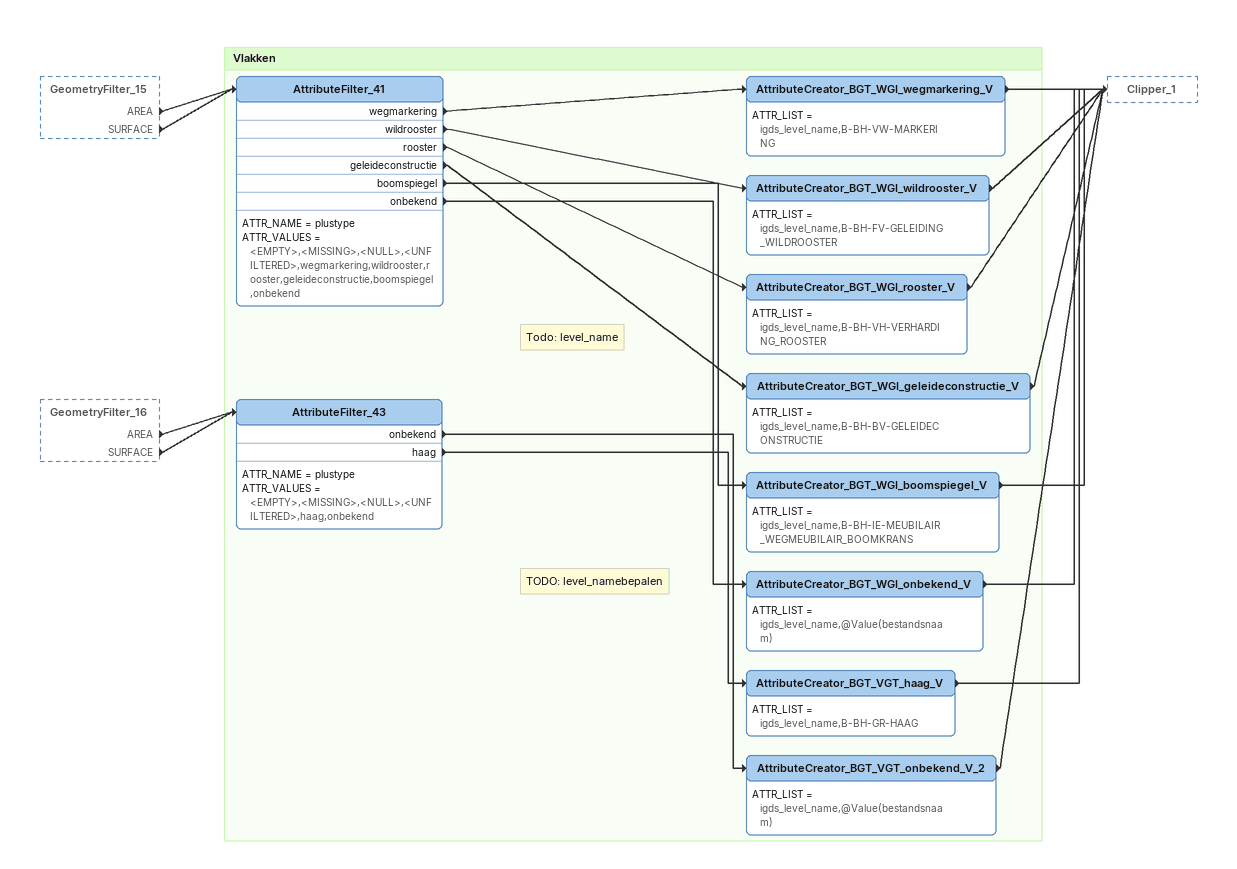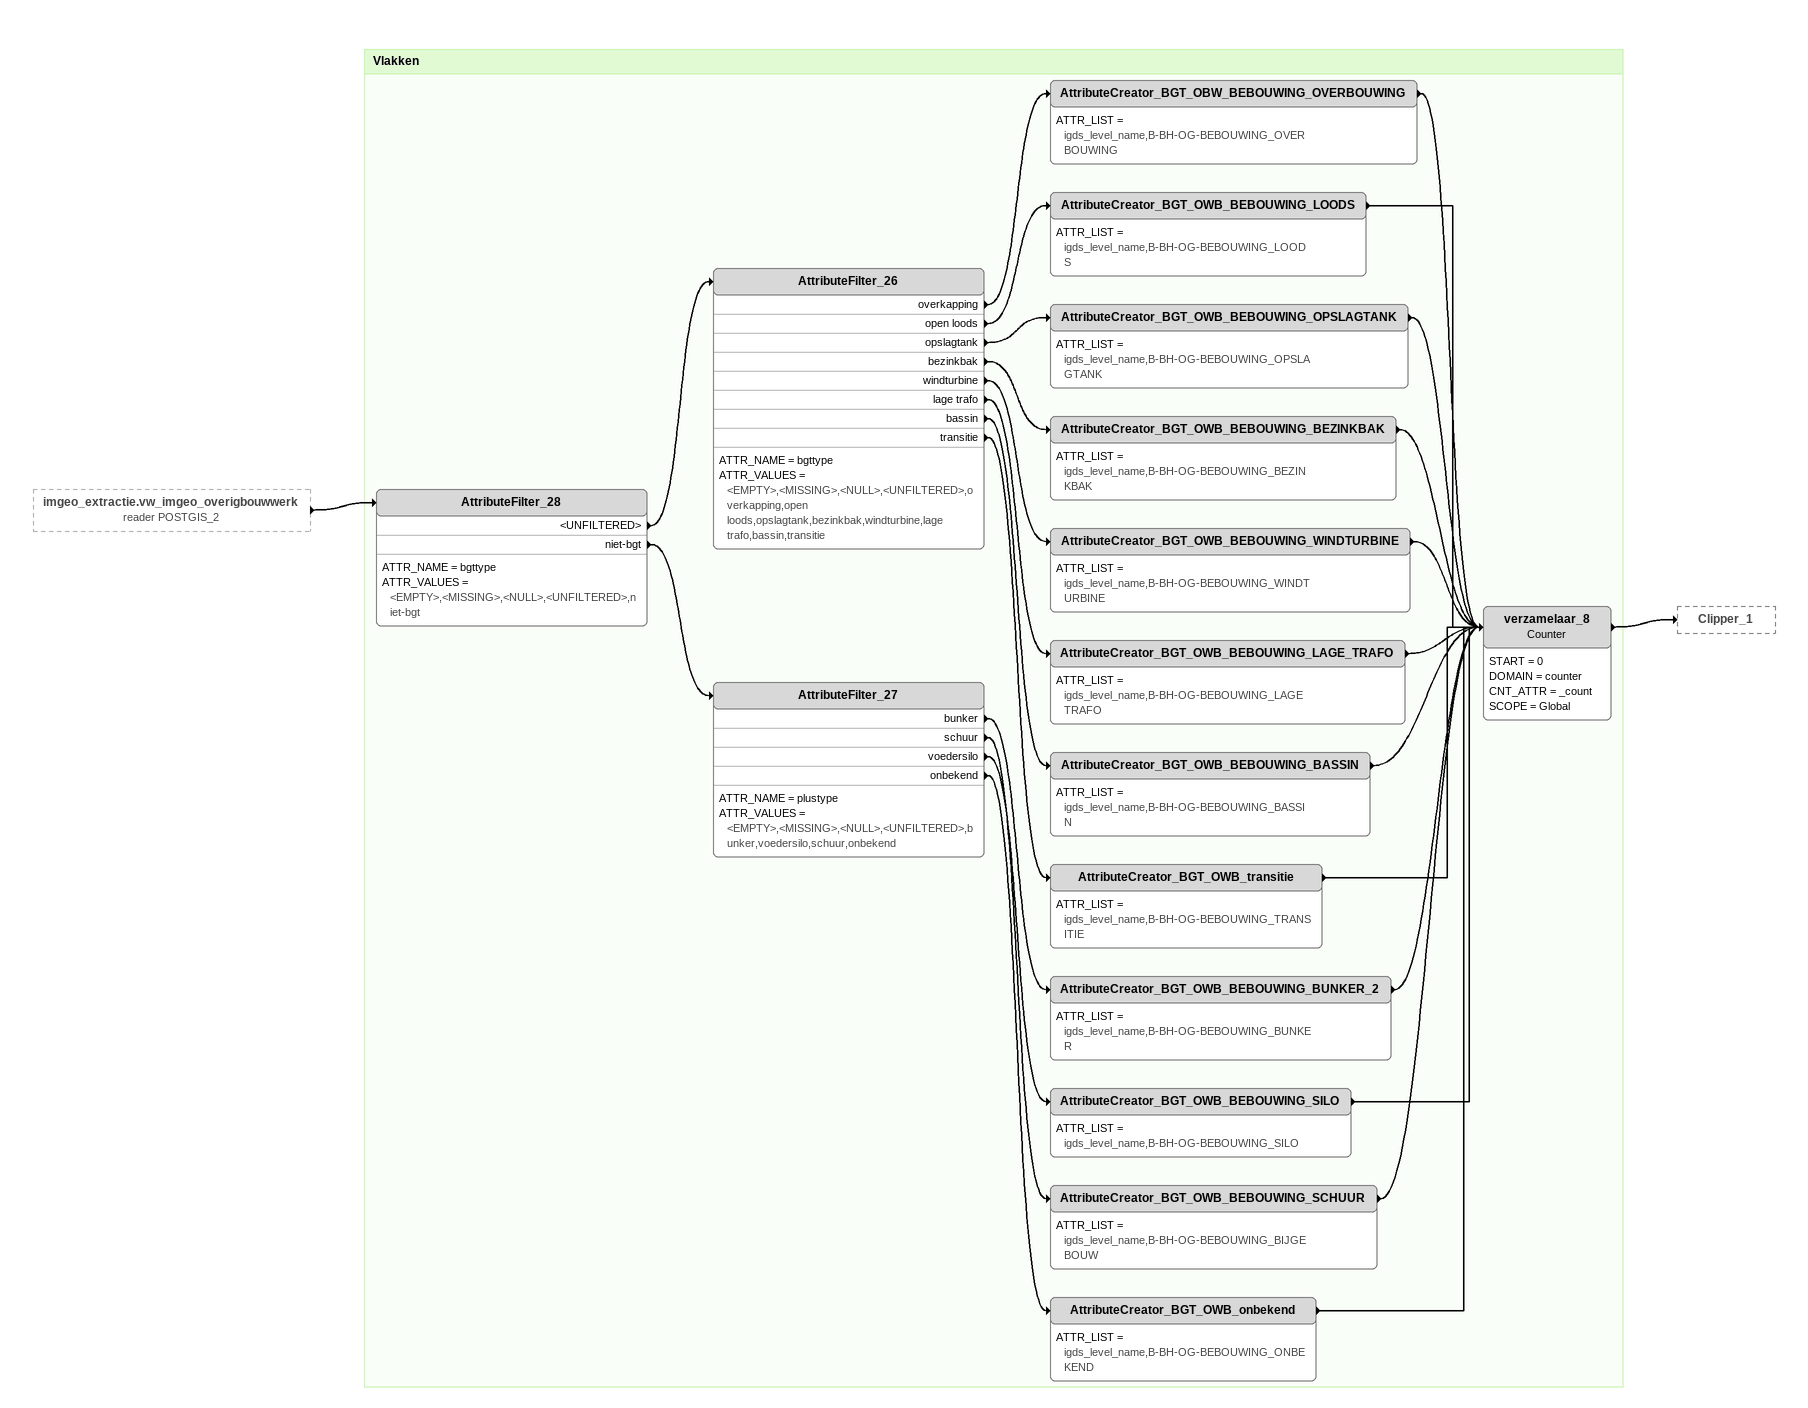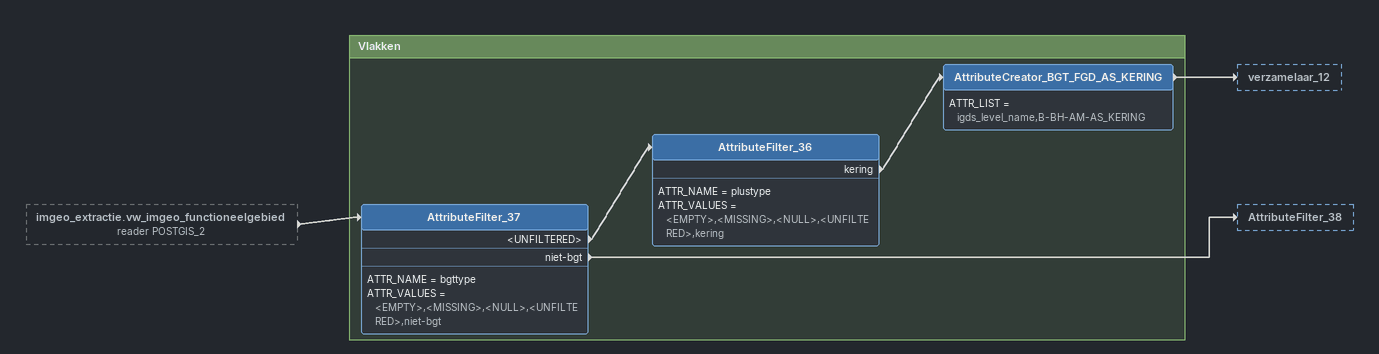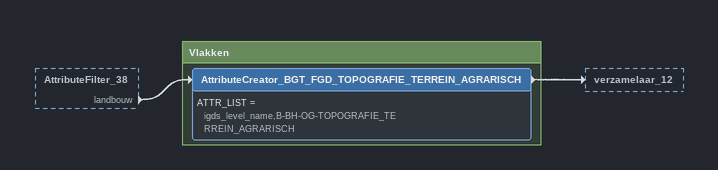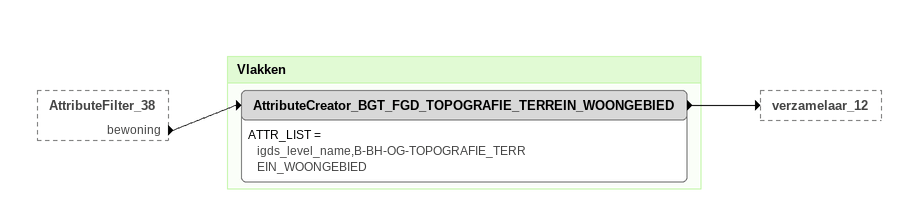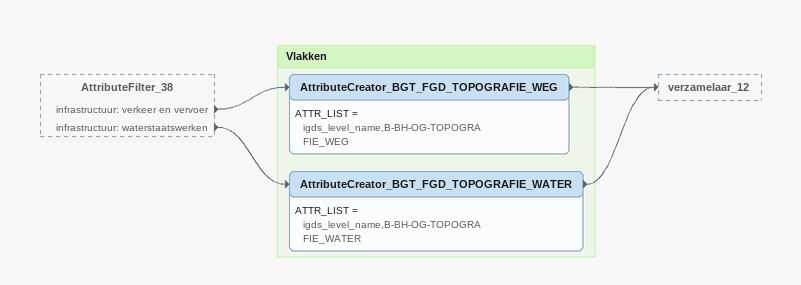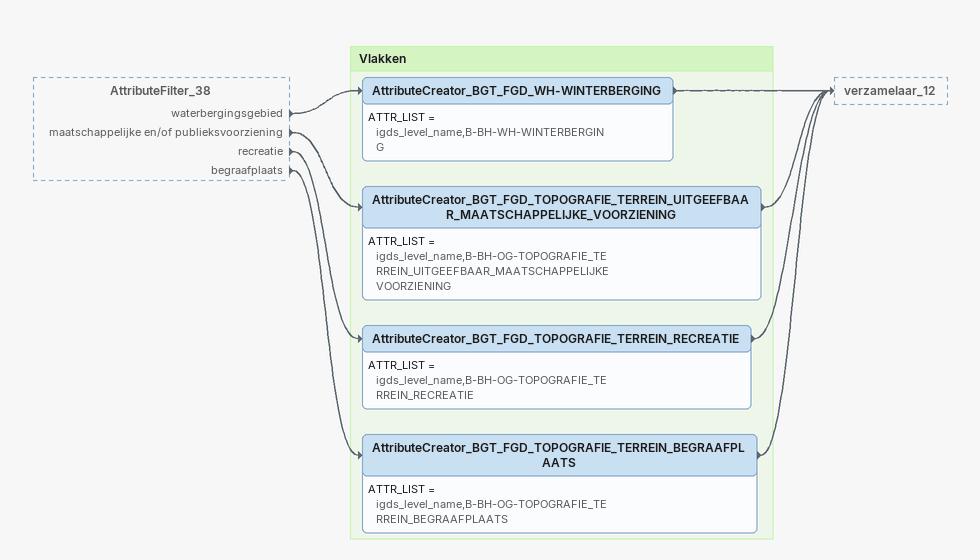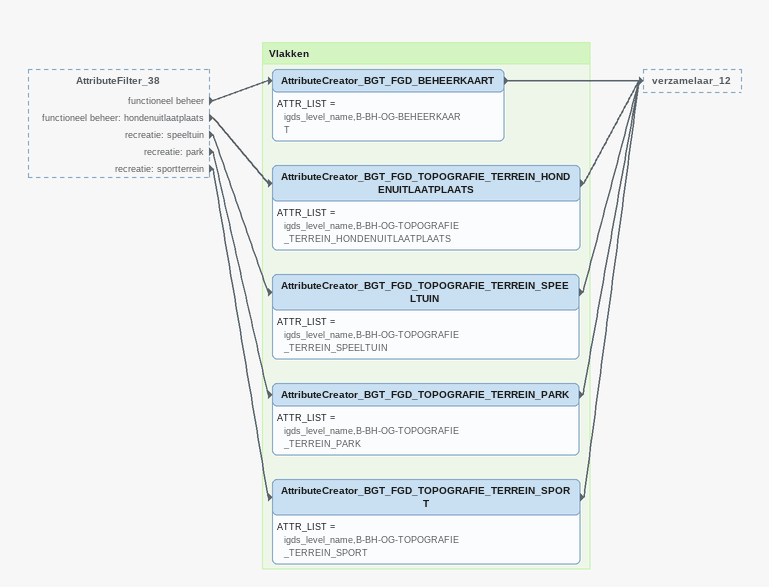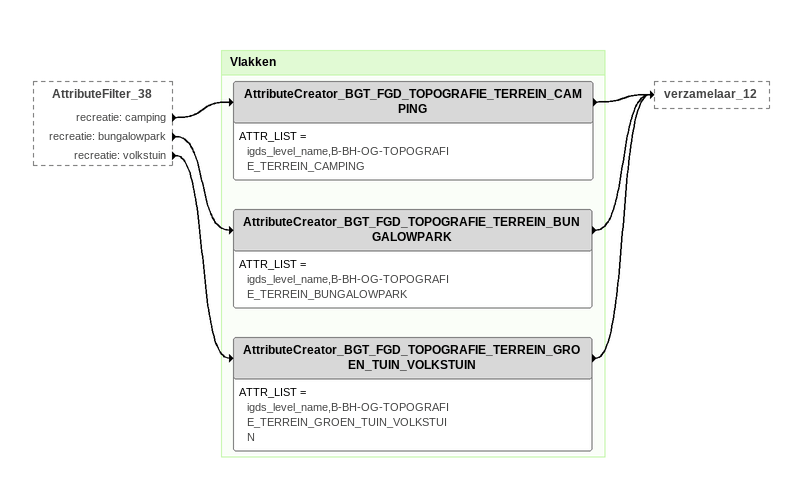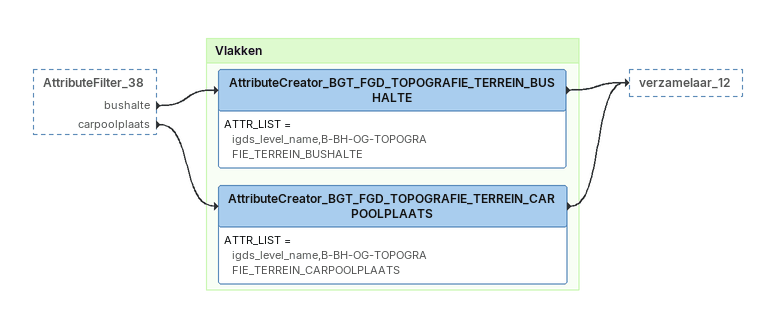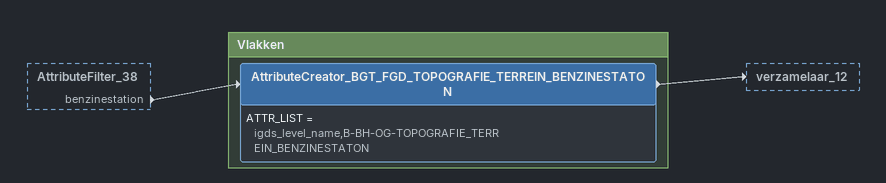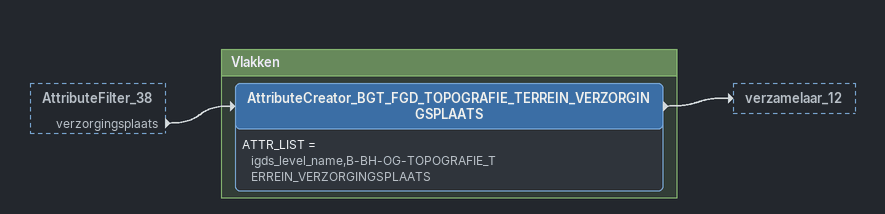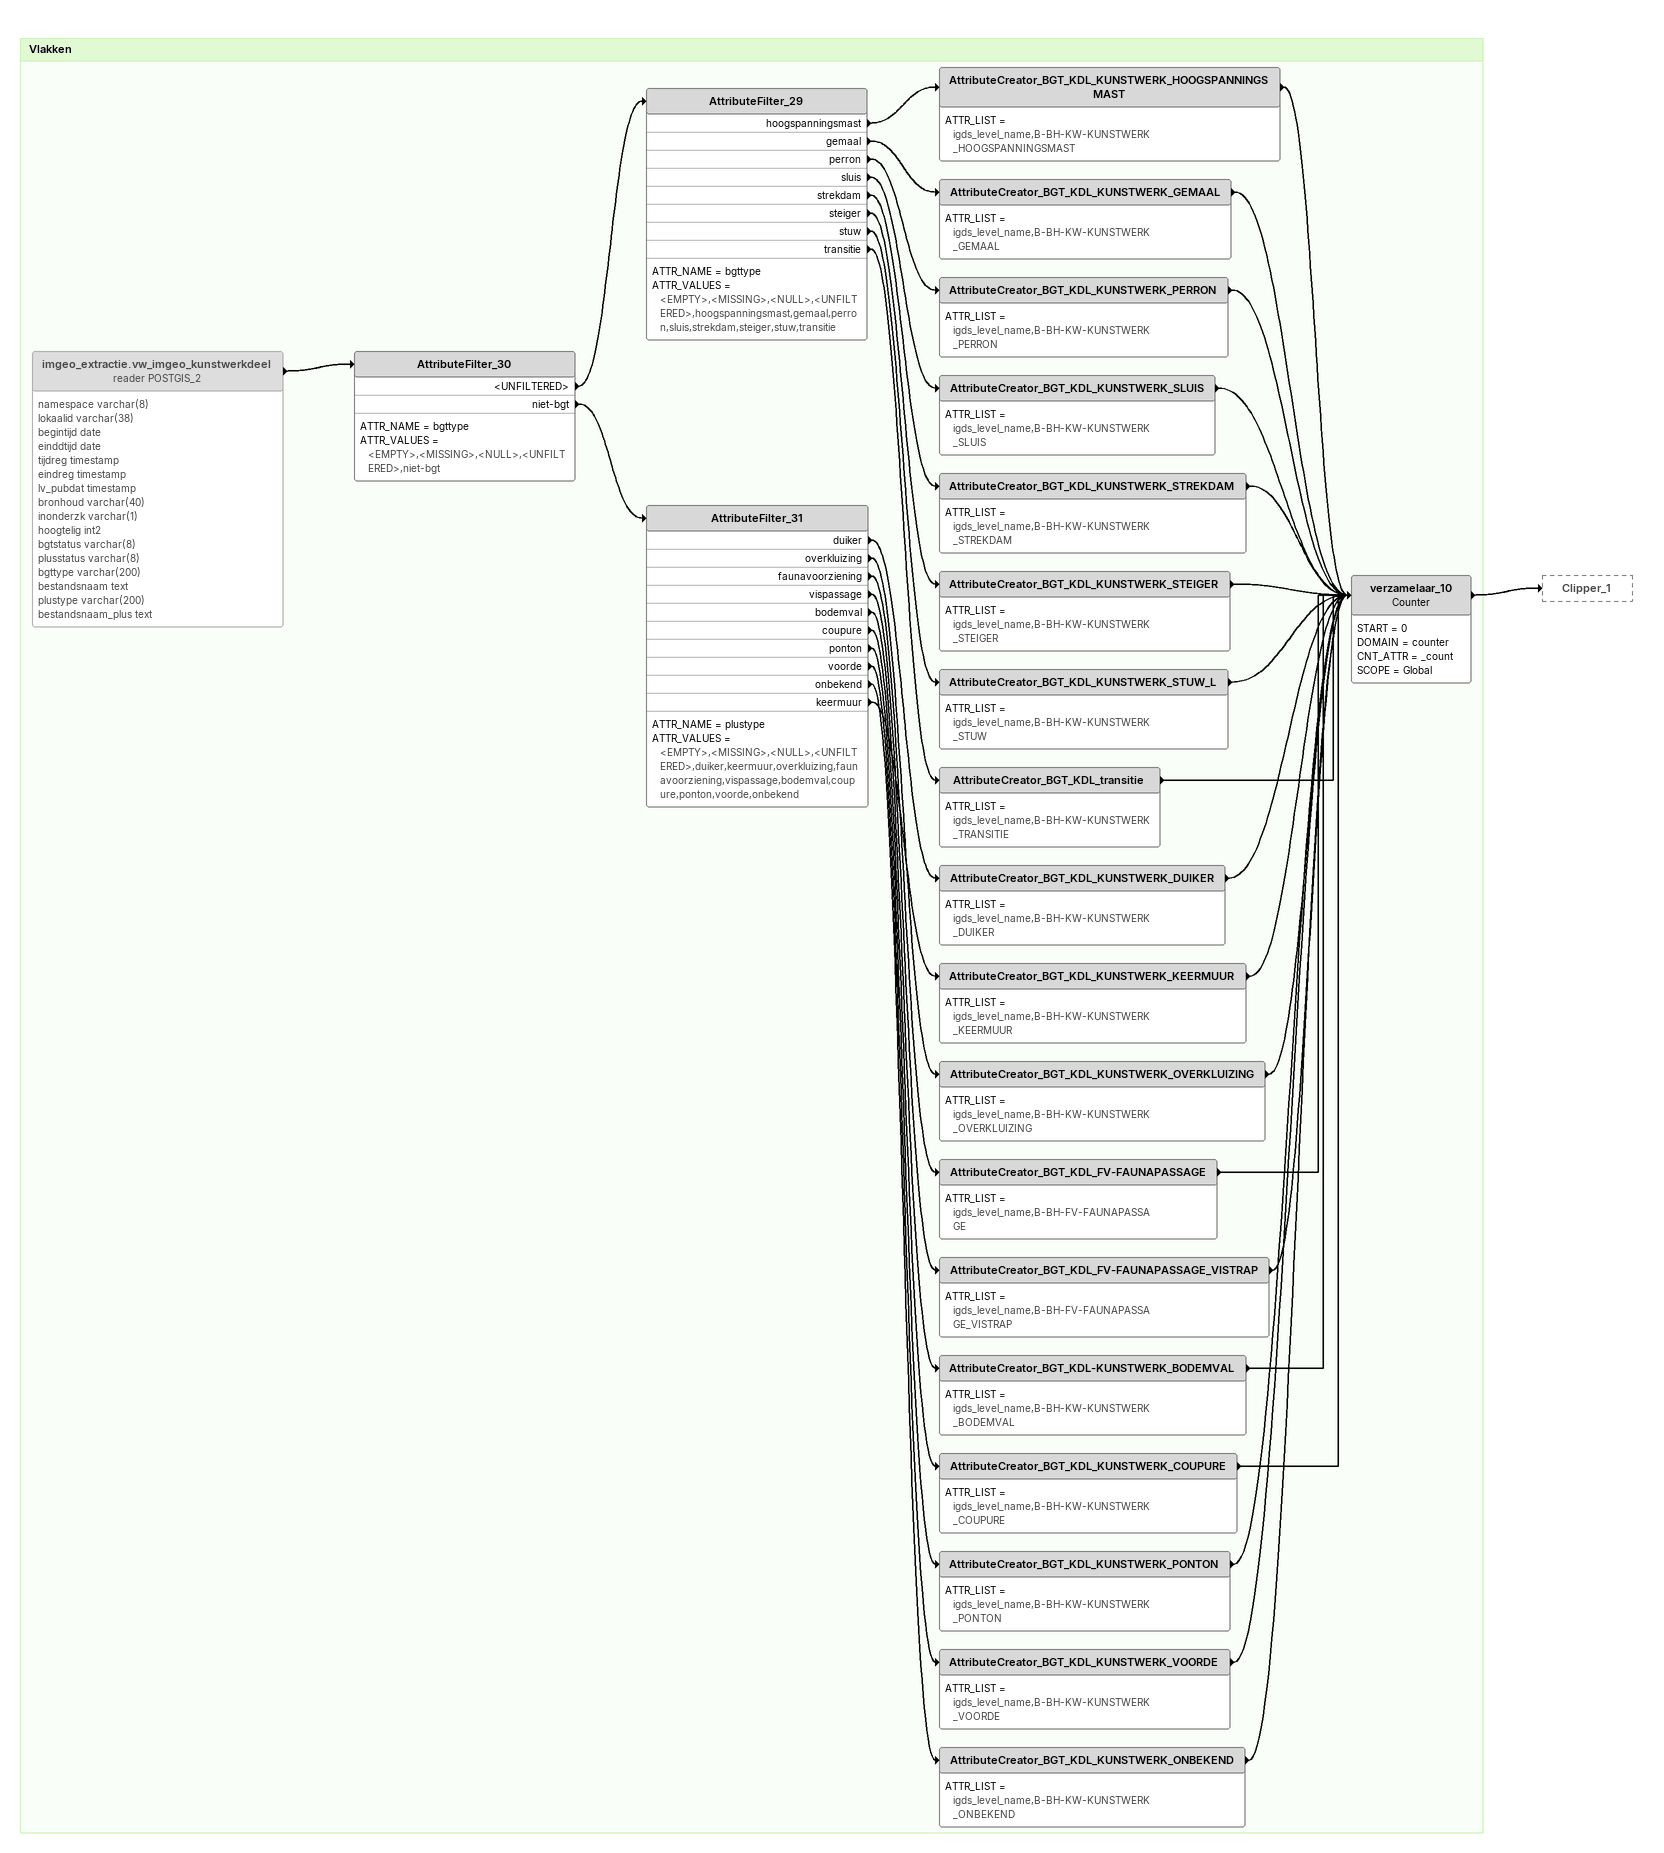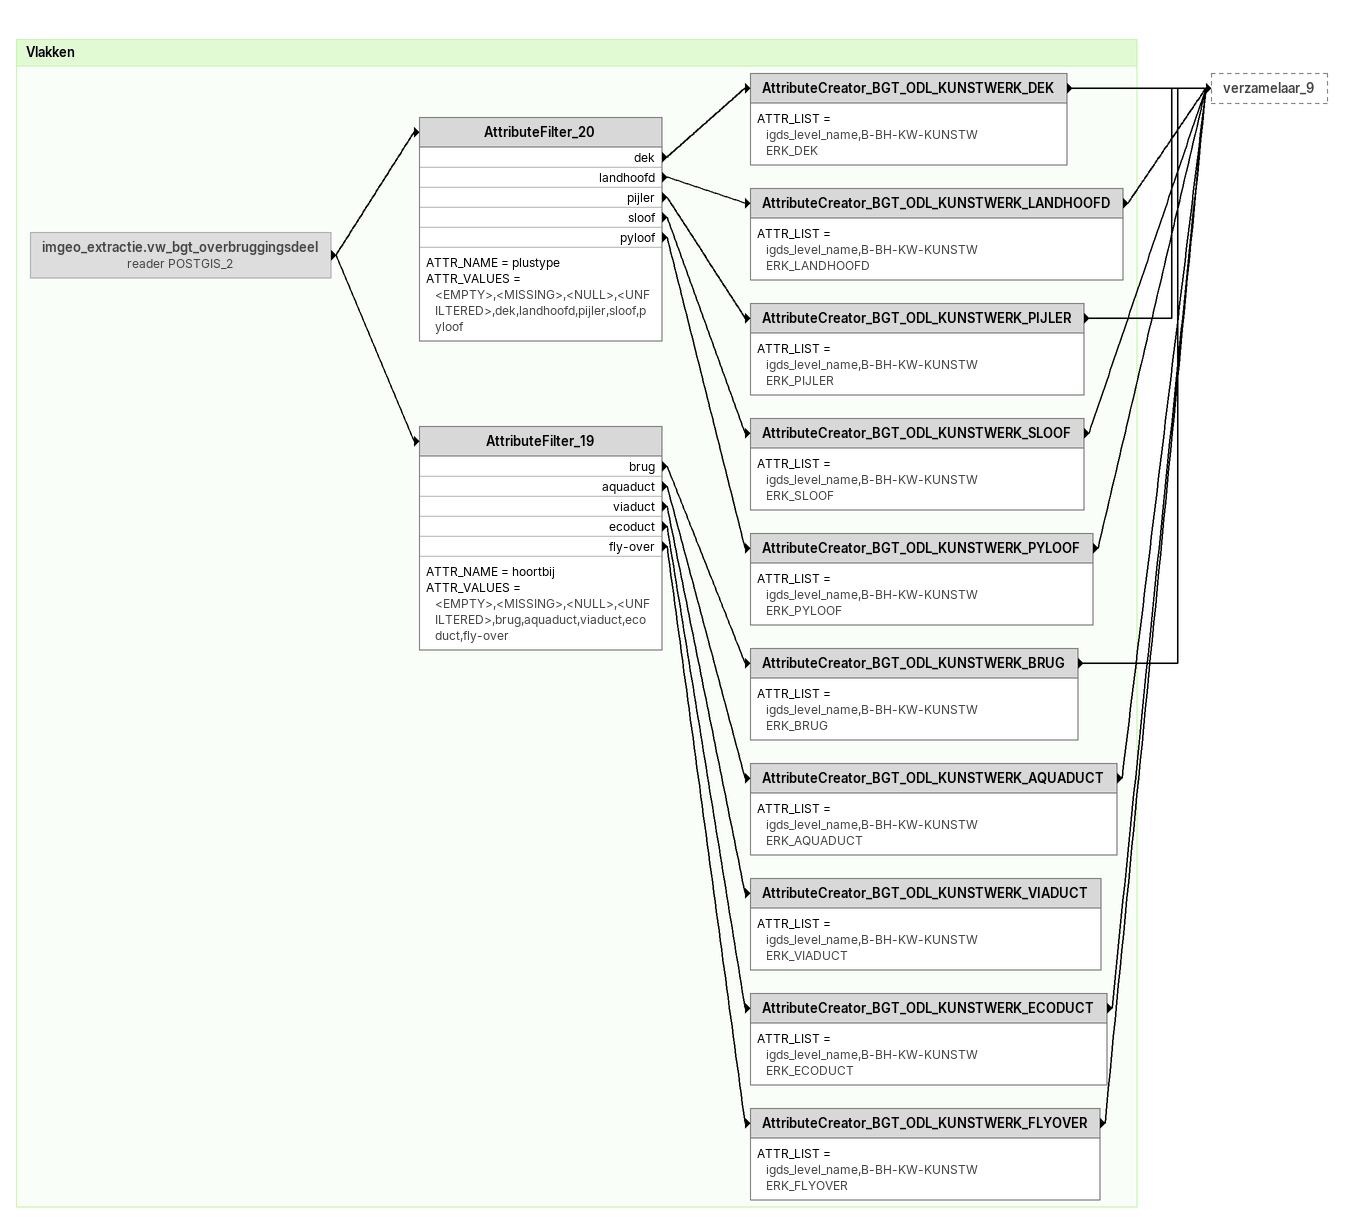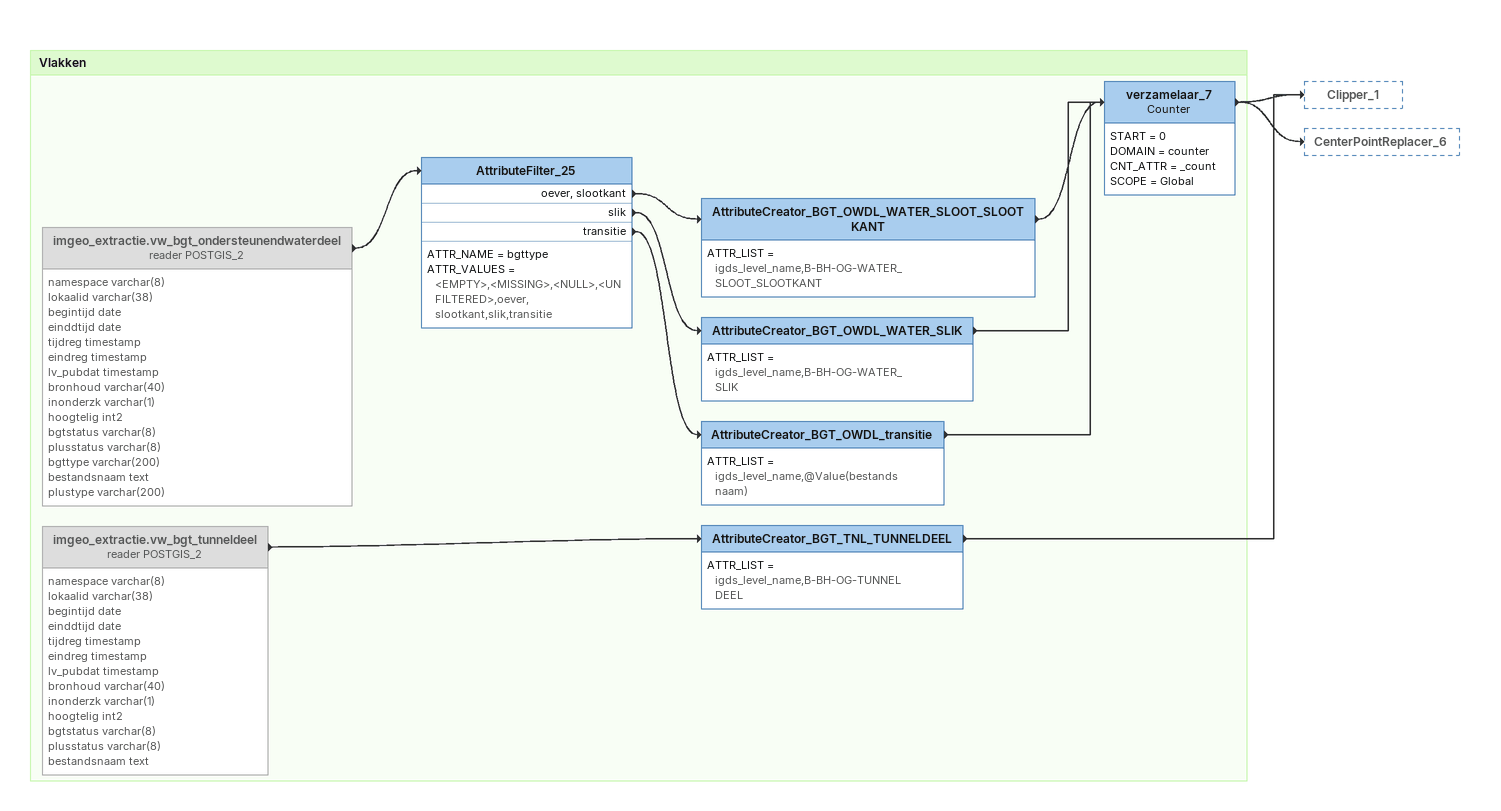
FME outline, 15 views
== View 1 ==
GeometryFilter_15 [outside]
    AREA -> AttributeFilter_41
    SURFACE -> AttributeFilter_41
GeometryFilter_16 [outside]
    AREA -> AttributeFilter_43
    SURFACE -> AttributeFilter_43

Bookmark: Vlakken
AttributeFilter_41
    ATTR_NAME = plustype
    ATTR_VALUES = <EMPTY>,<MISSING>,<NULL>,<UNFILTERED>,wegmarkering,wildrooster,rooster,geleideconstructie,boomspiegel,onbekend
    wegmarkering -> AttributeCreator_BGT_WGI_wegmarkering_V
    wildrooster -> AttributeCreator_BGT_WGI_wildrooster_V
    rooster -> AttributeCreator_BGT_WGI_rooster_V
    geleideconstructie -> AttributeCreator_BGT_WGI_geleideconstructie_V
    boomspiegel -> AttributeCreator_BGT_WGI_boomspiegel_V
    onbekend -> AttributeCreator_BGT_WGI_onbekend_V
AttributeCreator_BGT_WGI_wegmarkering_V
    ATTR_LIST = igds_level_name,B-BH-VW-MARKERING
    -> Clipper_1
AttributeCreator_BGT_WGI_wildrooster_V
    ATTR_LIST = igds_level_name,B-BH-FV-GELEIDING_WILDROOSTER
    -> Clipper_1
AttributeCreator_BGT_WGI_rooster_V
    ATTR_LIST = igds_level_name,B-BH-VH-VERHARDING_ROOSTER
    -> Clipper_1
AttributeCreator_BGT_WGI_geleideconstructie_V
    ATTR_LIST = igds_level_name,B-BH-BV-GELEIDECONSTRUCTIE
    -> Clipper_1
AttributeCreator_BGT_WGI_boomspiegel_V
    ATTR_LIST = igds_level_name,B-BH-IE-MEUBILAIR_WEGMEUBILAIR_BOOMKRANS
    -> Clipper_1
Note: Todo: level_name
AttributeCreator_BGT_WGI_onbekend_V
    ATTR_LIST = igds_level_name,@Value(bestandsnaam)
    -> Clipper_1
AttributeFilter_43
    ATTR_NAME = plustype
    ATTR_VALUES = <EMPTY>,<MISSING>,<NULL>,<UNFILTERED>,haag,onbekend
    onbekend -> AttributeCreator_BGT_VGT_onbekend_V_2
    haag -> AttributeCreator_BGT_VGT_haag_V
AttributeCreator_BGT_VGT_haag_V
    ATTR_LIST = igds_level_name,B-BH-GR-HAAG
    -> Clipper_1
Note: TODO: level_namebepalen
AttributeCreator_BGT_VGT_onbekend_V_2
    ATTR_LIST = igds_level_name,@Value(bestandsnaam)
    -> Clipper_1

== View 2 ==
imgeo_extractie.vw_imgeo_overigbouwwerk (reader POSTGIS_2) [outside]
    -> AttributeFilter_28

Bookmark: Vlakken
AttributeFilter_28
    ATTR_NAME = bgttype
    ATTR_VALUES = <EMPTY>,<MISSING>,<NULL>,<UNFILTERED>,niet-bgt
    <UNFILTERED> -> AttributeFilter_26
    niet-bgt -> AttributeFilter_27
AttributeFilter_26
    ATTR_NAME = bgttype
    ATTR_VALUES = <EMPTY>,<MISSING>,<NULL>,<UNFILTERED>,overkapping,open loods,opslagtank,bezinkbak,windturbine,lage trafo,bassin,transitie
    overkapping -> AttributeCreator_BGT_OBW_BEBOUWING_OVERBOUWING
    open loods -> AttributeCreator_BGT_OWB_BEBOUWING_LOODS
    opslagtank -> AttributeCreator_BGT_OWB_BEBOUWING_OPSLAGTANK
    bezinkbak -> AttributeCreator_BGT_OWB_BEBOUWING_BEZINKBAK
    windturbine -> AttributeCreator_BGT_OWB_BEBOUWING_WINDTURBINE
    lage trafo -> AttributeCreator_BGT_OWB_BEBOUWING_LAGE_TRAFO
    bassin -> AttributeCreator_BGT_OWB_BEBOUWING_BASSIN
    transitie -> AttributeCreator_BGT_OWB_transitie
AttributeCreator_BGT_OBW_BEBOUWING_OVERBOUWING
    ATTR_LIST = igds_level_name,B-BH-OG-BEBOUWING_OVERBOUWING
    -> verzamelaar_8
AttributeCreator_BGT_OWB_BEBOUWING_LOODS
    ATTR_LIST = igds_level_name,B-BH-OG-BEBOUWING_LOODS
    -> verzamelaar_8
AttributeCreator_BGT_OWB_BEBOUWING_OPSLAGTANK
    ATTR_LIST = igds_level_name,B-BH-OG-BEBOUWING_OPSLAGTANK
    -> verzamelaar_8
AttributeCreator_BGT_OWB_BEBOUWING_BEZINKBAK
    ATTR_LIST = igds_level_name,B-BH-OG-BEBOUWING_BEZINKBAK
    -> verzamelaar_8
AttributeCreator_BGT_OWB_BEBOUWING_WINDTURBINE
    ATTR_LIST = igds_level_name,B-BH-OG-BEBOUWING_WINDTURBINE
    -> verzamelaar_8
AttributeCreator_BGT_OWB_BEBOUWING_LAGE_TRAFO
    ATTR_LIST = igds_level_name,B-BH-OG-BEBOUWING_LAGE TRAFO
    -> verzamelaar_8
AttributeCreator_BGT_OWB_BEBOUWING_BASSIN
    ATTR_LIST = igds_level_name,B-BH-OG-BEBOUWING_BASSIN
    -> verzamelaar_8
AttributeCreator_BGT_OWB_transitie
    ATTR_LIST = igds_level_name,B-BH-OG-BEBOUWING_TRANSITIE
    -> verzamelaar_8
AttributeFilter_27
    ATTR_NAME = plustype
    ATTR_VALUES = <EMPTY>,<MISSING>,<NULL>,<UNFILTERED>,bunker,voedersilo,schuur,onbekend
    bunker -> AttributeCreator_BGT_OWB_BEBOUWING_BUNKER_2
    schuur -> AttributeCreator_BGT_OWB_BEBOUWING_SCHUUR
    voedersilo -> AttributeCreator_BGT_OWB_BEBOUWING_SILO
    onbekend -> AttributeCreator_BGT_OWB_onbekend
AttributeCreator_BGT_OWB_BEBOUWING_BUNKER_2
    ATTR_LIST = igds_level_name,B-BH-OG-BEBOUWING_BUNKER
    -> verzamelaar_8
AttributeCreator_BGT_OWB_BEBOUWING_SILO
    ATTR_LIST = igds_level_name,B-BH-OG-BEBOUWING_SILO
    -> verzamelaar_8
AttributeCreator_BGT_OWB_BEBOUWING_SCHUUR
    ATTR_LIST = igds_level_name,B-BH-OG-BEBOUWING_BIJGEBOUW
    -> verzamelaar_8
AttributeCreator_BGT_OWB_onbekend
    ATTR_LIST = igds_level_name,B-BH-OG-BEBOUWING_ONBEKEND
    -> verzamelaar_8
verzamelaar_8: Counter
    START = 0
    DOMAIN = counter
    CNT_ATTR = _count
    SCOPE = Global
    -> Clipper_1

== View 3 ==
imgeo_extractie.vw_imgeo_functioneelgebied (reader POSTGIS_2) [outside]
    -> AttributeFilter_37

Bookmark: Vlakken
AttributeFilter_37
    ATTR_NAME = bgttype
    ATTR_VALUES = <EMPTY>,<MISSING>,<NULL>,<UNFILTERED>,niet-bgt
    <UNFILTERED> -> AttributeFilter_36
    niet-bgt -> AttributeFilter_38
AttributeFilter_36
    ATTR_NAME = plustype
    ATTR_VALUES = <EMPTY>,<MISSING>,<NULL>,<UNFILTERED>,kering
    kering -> AttributeCreator_BGT_FGD_AS_KERING
AttributeCreator_BGT_FGD_AS_KERING
    ATTR_LIST = igds_level_name,B-BH-AM-AS_KERING
    -> verzamelaar_12

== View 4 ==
AttributeFilter_38 [outside]
    landbouw -> AttributeCreator_BGT_FGD_TOPOGRAFIE_TERREIN_AGRARISCH

Bookmark: Vlakken
AttributeCreator_BGT_FGD_TOPOGRAFIE_TERREIN_AGRARISCH
    ATTR_LIST = igds_level_name,B-BH-OG-TOPOGRAFIE_TERREIN_AGRARISCH
    -> verzamelaar_12

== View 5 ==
AttributeFilter_38 [outside]
    bewoning -> AttributeCreator_BGT_FGD_TOPOGRAFIE_TERREIN_WOONGEBIED

Bookmark: Vlakken
AttributeCreator_BGT_FGD_TOPOGRAFIE_TERREIN_WOONGEBIED
    ATTR_LIST = igds_level_name,B-BH-OG-TOPOGRAFIE_TERREIN_WOONGEBIED
    -> verzamelaar_12

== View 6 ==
AttributeFilter_38 [outside]
    infrastructuur: verkeer en vervoer -> AttributeCreator_BGT_FGD_TOPOGRAFIE_WEG
    infrastructuur: waterstaatswerken -> AttributeCreator_BGT_FGD_TOPOGRAFIE_WATER

Bookmark: Vlakken
AttributeCreator_BGT_FGD_TOPOGRAFIE_WEG
    ATTR_LIST = igds_level_name,B-BH-OG-TOPOGRAFIE_WEG
    -> verzamelaar_12
AttributeCreator_BGT_FGD_TOPOGRAFIE_WATER
    ATTR_LIST = igds_level_name,B-BH-OG-TOPOGRAFIE_WATER
    -> verzamelaar_12

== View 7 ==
AttributeFilter_38 [outside]
    waterbergingsgebied -> AttributeCreator_BGT_FGD_WH-WINTERBERGING
    maatschappelijke en/of publieksvoorziening -> AttributeCreator_BGT_FGD_TOPOGRAFIE_TERREIN_UITGEEFBAAR_MAATSCHAPPELIJKE_VOORZIENING
    recreatie -> AttributeCreator_BGT_FGD_TOPOGRAFIE_TERREIN_RECREATIE
    begraafplaats -> AttributeCreator_BGT_FGD_TOPOGRAFIE_TERREIN_BEGRAAFPLAATS

Bookmark: Vlakken
AttributeCreator_BGT_FGD_WH-WINTERBERGING
    ATTR_LIST = igds_level_name,B-BH-WH-WINTERBERGING
    -> verzamelaar_12
AttributeCreator_BGT_FGD_TOPOGRAFIE_TERREIN_UITGEEFBAAR_MAATSCHAPPELIJKE_VOORZIENING
    ATTR_LIST = igds_level_name,B-BH-OG-TOPOGRAFIE_TERREIN_UITGEEFBAAR_MAATSCHAPPELIJKE VOORZIENING
    -> verzamelaar_12
AttributeCreator_BGT_FGD_TOPOGRAFIE_TERREIN_RECREATIE
    ATTR_LIST = igds_level_name,B-BH-OG-TOPOGRAFIE_TERREIN_RECREATIE
    -> verzamelaar_12
AttributeCreator_BGT_FGD_TOPOGRAFIE_TERREIN_BEGRAAFPLAATS
    ATTR_LIST = igds_level_name,B-BH-OG-TOPOGRAFIE_TERREIN_BEGRAAFPLAATS
    -> verzamelaar_12

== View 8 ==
AttributeFilter_38 [outside]
    functioneel beheer -> AttributeCreator_BGT_FGD_BEHEERKAART
    functioneel beheer: hondenuitlaatplaats -> AttributeCreator_BGT_FGD_TOPOGRAFIE_TERREIN_HONDENUITLAATPLAATS
    recreatie: speeltuin -> AttributeCreator_BGT_FGD_TOPOGRAFIE_TERREIN_SPEELTUIN
    recreatie: park -> AttributeCreator_BGT_FGD_TOPOGRAFIE_TERREIN_PARK
    recreatie: sportterrein -> AttributeCreator_BGT_FGD_TOPOGRAFIE_TERREIN_SPORT

Bookmark: Vlakken
AttributeCreator_BGT_FGD_BEHEERKAART
    ATTR_LIST = igds_level_name,B-BH-OG-BEHEERKAART
    -> verzamelaar_12
AttributeCreator_BGT_FGD_TOPOGRAFIE_TERREIN_HONDENUITLAATPLAATS
    ATTR_LIST = igds_level_name,B-BH-OG-TOPOGRAFIE_TERREIN_HONDENUITLAATPLAATS
    -> verzamelaar_12
AttributeCreator_BGT_FGD_TOPOGRAFIE_TERREIN_SPEELTUIN
    ATTR_LIST = igds_level_name,B-BH-OG-TOPOGRAFIE_TERREIN_SPEELTUIN
    -> verzamelaar_12
AttributeCreator_BGT_FGD_TOPOGRAFIE_TERREIN_PARK
    ATTR_LIST = igds_level_name,B-BH-OG-TOPOGRAFIE_TERREIN_PARK
    -> verzamelaar_12
AttributeCreator_BGT_FGD_TOPOGRAFIE_TERREIN_SPORT
    ATTR_LIST = igds_level_name,B-BH-OG-TOPOGRAFIE_TERREIN_SPORT
    -> verzamelaar_12

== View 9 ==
AttributeFilter_38 [outside]
    recreatie: camping -> AttributeCreator_BGT_FGD_TOPOGRAFIE_TERREIN_CAMPING
    recreatie: bungalowpark -> AttributeCreator_BGT_FGD_TOPOGRAFIE_TERREIN_BUNGALOWPARK
    recreatie: volkstuin -> AttributeCreator_BGT_FGD_TOPOGRAFIE_TERREIN_GROEN_TUIN_VOLKSTUIN

Bookmark: Vlakken
AttributeCreator_BGT_FGD_TOPOGRAFIE_TERREIN_CAMPING
    ATTR_LIST = igds_level_name,B-BH-OG-TOPOGRAFIE_TERREIN_CAMPING
    -> verzamelaar_12
AttributeCreator_BGT_FGD_TOPOGRAFIE_TERREIN_BUNGALOWPARK
    ATTR_LIST = igds_level_name,B-BH-OG-TOPOGRAFIE_TERREIN_BUNGALOWPARK
    -> verzamelaar_12
AttributeCreator_BGT_FGD_TOPOGRAFIE_TERREIN_GROEN_TUIN_VOLKSTUIN
    ATTR_LIST = igds_level_name,B-BH-OG-TOPOGRAFIE_TERREIN_GROEN_TUIN_VOLKSTUIN
    -> verzamelaar_12

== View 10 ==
AttributeFilter_38 [outside]
    bushalte -> AttributeCreator_BGT_FGD_TOPOGRAFIE_TERREIN_BUSHALTE
    carpoolplaats -> AttributeCreator_BGT_FGD_TOPOGRAFIE_TERREIN_CARPOOLPLAATS

Bookmark: Vlakken
AttributeCreator_BGT_FGD_TOPOGRAFIE_TERREIN_BUSHALTE
    ATTR_LIST = igds_level_name,B-BH-OG-TOPOGRAFIE_TERREIN_BUSHALTE
    -> verzamelaar_12
AttributeCreator_BGT_FGD_TOPOGRAFIE_TERREIN_CARPOOLPLAATS
    ATTR_LIST = igds_level_name,B-BH-OG-TOPOGRAFIE_TERREIN_CARPOOLPLAATS
    -> verzamelaar_12

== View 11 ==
AttributeFilter_38 [outside]
    benzinestation -> AttributeCreator_BGT_FGD_TOPOGRAFIE_TERREIN_BENZINESTATON

Bookmark: Vlakken
AttributeCreator_BGT_FGD_TOPOGRAFIE_TERREIN_BENZINESTATON
    ATTR_LIST = igds_level_name,B-BH-OG-TOPOGRAFIE_TERREIN_BENZINESTATON
    -> verzamelaar_12

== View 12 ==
AttributeFilter_38 [outside]
    verzorgingsplaats -> AttributeCreator_BGT_FGD_TOPOGRAFIE_TERREIN_VERZORGINGSPLAATS

Bookmark: Vlakken
AttributeCreator_BGT_FGD_TOPOGRAFIE_TERREIN_VERZORGINGSPLAATS
    ATTR_LIST = igds_level_name,B-BH-OG-TOPOGRAFIE_TERREIN_VERZORGINGSPLAATS
    -> verzamelaar_12

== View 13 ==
Bookmark: Vlakken
imgeo_extractie.vw_imgeo_kunstwerkdeel (reader POSTGIS_2) [off]
    attributes: namespace varchar(8), lokaalid varchar(38), begintijd date, einddtijd date, tijdreg timestamp, eindreg timestamp, lv_pubdat timestamp, bronhoud varchar(40), inonderzk varchar(1), hoogtelig int2, bgtstatus varchar(8), plusstatus varchar(8), bgttype varchar(200), bestandsnaam text, plustype varchar(200), bestandsnaam_plus text
    -> AttributeFilter_30
AttributeFilter_30
    ATTR_NAME = bgttype
    ATTR_VALUES = <EMPTY>,<MISSING>,<NULL>,<UNFILTERED>,niet-bgt
    <UNFILTERED> -> AttributeFilter_29
    niet-bgt -> AttributeFilter_31
AttributeFilter_29
    ATTR_NAME = bgttype
    ATTR_VALUES = <EMPTY>,<MISSING>,<NULL>,<UNFILTERED>,hoogspanningsmast,gemaal,perron,sluis,strekdam,steiger,stuw,transitie
    hoogspanningsmast -> AttributeCreator_BGT_KDL_KUNSTWERK_HOOGSPANNINGSMAST
    gemaal -> AttributeCreator_BGT_KDL_KUNSTWERK_GEMAAL
    perron -> AttributeCreator_BGT_KDL_KUNSTWERK_PERRON
    sluis -> AttributeCreator_BGT_KDL_KUNSTWERK_SLUIS
    strekdam -> AttributeCreator_BGT_KDL_KUNSTWERK_STREKDAM
    steiger -> AttributeCreator_BGT_KDL_KUNSTWERK_STEIGER
    stuw -> AttributeCreator_BGT_KDL_KUNSTWERK_STUW_L
    transitie -> AttributeCreator_BGT_KDL_transitie
AttributeCreator_BGT_KDL_KUNSTWERK_HOOGSPANNINGSMAST
    ATTR_LIST = igds_level_name,B-BH-KW-KUNSTWERK_HOOGSPANNINGSMAST
    -> verzamelaar_10
AttributeCreator_BGT_KDL_KUNSTWERK_GEMAAL
    ATTR_LIST = igds_level_name,B-BH-KW-KUNSTWERK_GEMAAL
    -> verzamelaar_10
AttributeCreator_BGT_KDL_KUNSTWERK_PERRON
    ATTR_LIST = igds_level_name,B-BH-KW-KUNSTWERK_PERRON
    -> verzamelaar_10
AttributeCreator_BGT_KDL_KUNSTWERK_SLUIS
    ATTR_LIST = igds_level_name,B-BH-KW-KUNSTWERK_SLUIS
    -> verzamelaar_10
AttributeCreator_BGT_KDL_KUNSTWERK_STREKDAM
    ATTR_LIST = igds_level_name,B-BH-KW-KUNSTWERK_STREKDAM
    -> verzamelaar_10
AttributeCreator_BGT_KDL_KUNSTWERK_STEIGER
    ATTR_LIST = igds_level_name,B-BH-KW-KUNSTWERK_STEIGER
    -> verzamelaar_10
AttributeCreator_BGT_KDL_KUNSTWERK_STUW_L
    ATTR_LIST = igds_level_name,B-BH-KW-KUNSTWERK_STUW
    -> verzamelaar_10
AttributeCreator_BGT_KDL_transitie
    ATTR_LIST = igds_level_name,B-BH-KW-KUNSTWERK_TRANSITIE
    -> verzamelaar_10
AttributeFilter_31
    ATTR_NAME = plustype
    ATTR_VALUES = <EMPTY>,<MISSING>,<NULL>,<UNFILTERED>,duiker,keermuur,overkluizing,faunavoorziening,vispassage,bodemval,coupure,ponton,voorde,onbekend
    duiker -> AttributeCreator_BGT_KDL_KUNSTWERK_DUIKER
    overkluizing -> AttributeCreator_BGT_KDL_KUNSTWERK_OVERKLUIZING
    faunavoorziening -> AttributeCreator_BGT_KDL_FV-FAUNAPASSAGE
    vispassage -> AttributeCreator_BGT_KDL_FV-FAUNAPASSAGE_VISTRAP
    bodemval -> AttributeCreator_BGT_KDL-KUNSTWERK_BODEMVAL
    coupure -> AttributeCreator_BGT_KDL_KUNSTWERK_COUPURE
    ponton -> AttributeCreator_BGT_KDL_KUNSTWERK_PONTON
    voorde -> AttributeCreator_BGT_KDL_KUNSTWERK_VOORDE
    onbekend -> AttributeCreator_BGT_KDL_KUNSTWERK_ONBEKEND
    keermuur -> AttributeCreator_BGT_KDL_KUNSTWERK_KEERMUUR
AttributeCreator_BGT_KDL_KUNSTWERK_DUIKER
    ATTR_LIST = igds_level_name,B-BH-KW-KUNSTWERK_DUIKER
    -> verzamelaar_10
AttributeCreator_BGT_KDL_KUNSTWERK_KEERMUUR
    ATTR_LIST = igds_level_name,B-BH-KW-KUNSTWERK_KEERMUUR
    -> verzamelaar_10
AttributeCreator_BGT_KDL_KUNSTWERK_OVERKLUIZING
    ATTR_LIST = igds_level_name,B-BH-KW-KUNSTWERK_OVERKLUIZING
    -> verzamelaar_10
AttributeCreator_BGT_KDL_FV-FAUNAPASSAGE
    ATTR_LIST = igds_level_name,B-BH-FV-FAUNAPASSAGE
    -> verzamelaar_10
AttributeCreator_BGT_KDL_FV-FAUNAPASSAGE_VISTRAP
    ATTR_LIST = igds_level_name,B-BH-FV-FAUNAPASSAGE_VISTRAP
    -> verzamelaar_10
AttributeCreator_BGT_KDL-KUNSTWERK_BODEMVAL
    ATTR_LIST = igds_level_name,B-BH-KW-KUNSTWERK_BODEMVAL
    -> verzamelaar_10
AttributeCreator_BGT_KDL_KUNSTWERK_COUPURE
    ATTR_LIST = igds_level_name,B-BH-KW-KUNSTWERK_COUPURE
    -> verzamelaar_10
AttributeCreator_BGT_KDL_KUNSTWERK_PONTON
    ATTR_LIST = igds_level_name,B-BH-KW-KUNSTWERK_PONTON
    -> verzamelaar_10
AttributeCreator_BGT_KDL_KUNSTWERK_VOORDE
    ATTR_LIST = igds_level_name,B-BH-KW-KUNSTWERK_VOORDE
    -> verzamelaar_10
AttributeCreator_BGT_KDL_KUNSTWERK_ONBEKEND
    ATTR_LIST = igds_level_name,B-BH-KW-KUNSTWERK_ONBEKEND
    -> verzamelaar_10
verzamelaar_10: Counter
    START = 0
    DOMAIN = counter
    CNT_ATTR = _count
    SCOPE = Global
    -> Clipper_1

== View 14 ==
Bookmark: Vlakken
imgeo_extractie.vw_bgt_overbruggingsdeel (reader POSTGIS_2) [off]
    -> AttributeFilter_19
    -> AttributeFilter_20
AttributeFilter_20
    ATTR_NAME = plustype
    ATTR_VALUES = <EMPTY>,<MISSING>,<NULL>,<UNFILTERED>,dek,landhoofd,pijler,sloof,pyloof
    dek -> AttributeCreator_BGT_ODL_KUNSTWERK_DEK
    landhoofd -> AttributeCreator_BGT_ODL_KUNSTWERK_LANDHOOFD
    pijler -> AttributeCreator_BGT_ODL_KUNSTWERK_PIJLER
    sloof -> AttributeCreator_BGT_ODL_KUNSTWERK_SLOOF
    pyloof -> AttributeCreator_BGT_ODL_KUNSTWERK_PYLOOF
AttributeCreator_BGT_ODL_KUNSTWERK_DEK
    ATTR_LIST = igds_level_name,B-BH-KW-KUNSTWERK_DEK
    -> verzamelaar_9
AttributeCreator_BGT_ODL_KUNSTWERK_LANDHOOFD
    ATTR_LIST = igds_level_name,B-BH-KW-KUNSTWERK_LANDHOOFD
    -> verzamelaar_9
AttributeCreator_BGT_ODL_KUNSTWERK_PIJLER
    ATTR_LIST = igds_level_name,B-BH-KW-KUNSTWERK_PIJLER
    -> verzamelaar_9
AttributeCreator_BGT_ODL_KUNSTWERK_SLOOF
    ATTR_LIST = igds_level_name,B-BH-KW-KUNSTWERK_SLOOF
    -> verzamelaar_9
AttributeCreator_BGT_ODL_KUNSTWERK_PYLOOF
    ATTR_LIST = igds_level_name,B-BH-KW-KUNSTWERK_PYLOOF
    -> verzamelaar_9
AttributeFilter_19
    ATTR_NAME = hoortbij
    ATTR_VALUES = <EMPTY>,<MISSING>,<NULL>,<UNFILTERED>,brug,aquaduct,viaduct,ecoduct,fly-over
    brug -> AttributeCreator_BGT_ODL_KUNSTWERK_BRUG
    aquaduct -> AttributeCreator_BGT_ODL_KUNSTWERK_AQUADUCT
    viaduct -> AttributeCreator_BGT_ODL_KUNSTWERK_VIADUCT
    ecoduct -> AttributeCreator_BGT_ODL_KUNSTWERK_ECODUCT
    fly-over -> AttributeCreator_BGT_ODL_KUNSTWERK_FLYOVER
AttributeCreator_BGT_ODL_KUNSTWERK_BRUG
    ATTR_LIST = igds_level_name,B-BH-KW-KUNSTWERK_BRUG
    -> verzamelaar_9
AttributeCreator_BGT_ODL_KUNSTWERK_AQUADUCT
    ATTR_LIST = igds_level_name,B-BH-KW-KUNSTWERK_AQUADUCT
    -> verzamelaar_9
AttributeCreator_BGT_ODL_KUNSTWERK_VIADUCT
    ATTR_LIST = igds_level_name,B-BH-KW-KUNSTWERK_VIADUCT
AttributeCreator_BGT_ODL_KUNSTWERK_ECODUCT
    ATTR_LIST = igds_level_name,B-BH-KW-KUNSTWERK_ECODUCT
    -> verzamelaar_9
AttributeCreator_BGT_ODL_KUNSTWERK_FLYOVER
    ATTR_LIST = igds_level_name,B-BH-KW-KUNSTWERK_FLYOVER
    -> verzamelaar_9

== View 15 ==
Bookmark: Vlakken
imgeo_extractie.vw_bgt_tunneldeel (reader POSTGIS_2) [off]
    attributes: namespace varchar(8), lokaalid varchar(38), begintijd date, einddtijd date, tijdreg timestamp, eindreg timestamp, lv_pubdat timestamp, bronhoud varchar(40), inonderzk varchar(1), hoogtelig int2, bgtstatus varchar(8), plusstatus varchar(8), bestandsnaam text
    -> AttributeCreator_BGT_TNL_TUNNELDEEL
AttributeCreator_BGT_TNL_TUNNELDEEL
    ATTR_LIST = igds_level_name,B-BH-OG-TUNNELDEEL
    -> Clipper_1
imgeo_extractie.vw_bgt_ondersteunendwaterdeel (reader POSTGIS_2) [off]
    attributes: namespace varchar(8), lokaalid varchar(38), begintijd date, einddtijd date, tijdreg timestamp, eindreg timestamp, lv_pubdat timestamp, bronhoud varchar(40), inonderzk varchar(1), hoogtelig int2, bgtstatus varchar(8), plusstatus varchar(8), bgttype varchar(200), bestandsnaam text, plustype varchar(200)
    -> AttributeFilter_25
AttributeFilter_25
    ATTR_NAME = bgttype
    ATTR_VALUES = <EMPTY>,<MISSING>,<NULL>,<UNFILTERED>,oever, slootkant,slik,transitie
    oever, slootkant -> AttributeCreator_BGT_OWDL_WATER_SLOOT_SLOOTKANT
    slik -> AttributeCreator_BGT_OWDL_WATER_SLIK
    transitie -> AttributeCreator_BGT_OWDL_transitie
AttributeCreator_BGT_OWDL_WATER_SLOOT_SLOOTKANT
    ATTR_LIST = igds_level_name,B-BH-OG-WATER_SLOOT_SLOOTKANT
    -> verzamelaar_7
AttributeCreator_BGT_OWDL_WATER_SLIK
    ATTR_LIST = igds_level_name,B-BH-OG-WATER_SLIK
    -> verzamelaar_7
AttributeCreator_BGT_OWDL_transitie
    ATTR_LIST = igds_level_name,@Value(bestandsnaam)
    -> verzamelaar_7
verzamelaar_7: Counter
    START = 0
    DOMAIN = counter
    CNT_ATTR = _count
    SCOPE = Global
    -> CenterPointReplacer_6
    -> Clipper_1
